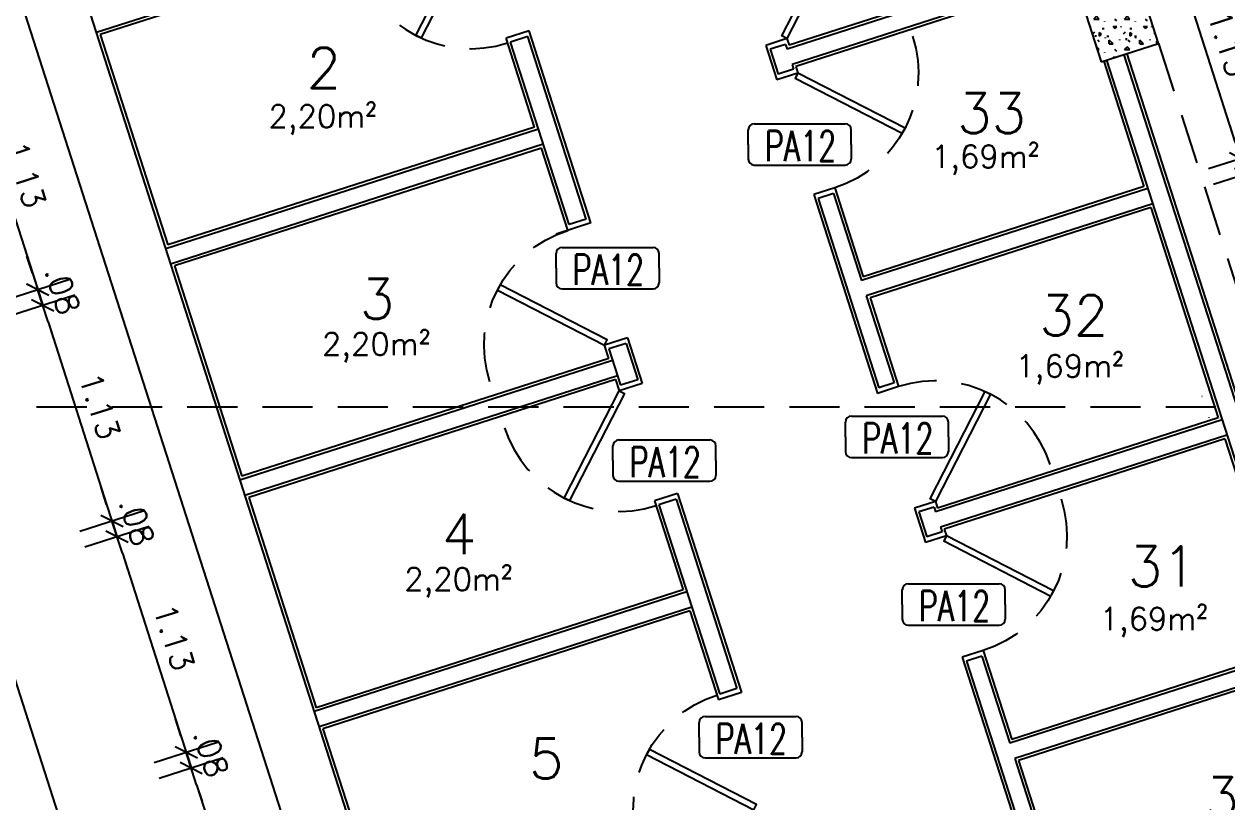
# Model space of a CAD drawing. Header units: millimetres. Extents: x -184.9 to -112.9, y 0.4 to 45.1.
# Drawn here: x -175.64 to -169.64, y 23.2 to 27.07 of the extents above; entities that cross this region are included whole.
import ezdxf
from ezdxf.enums import TextEntityAlignment as Align

# ---------------------------------------------------------------- set-up
doc = ezdxf.new("R2010")
doc.units = ezdxf.units.MM
doc.linetypes.add('DASHED2', pattern=[0.375, 0.25, -0.125])
doc.linetypes.add('HIDDEN', pattern=[0.375, 0.25, -0.125])
for name, color, linetype in [('COTA', 11, 'Continuous'), ('ESQUADRIA', 2, 'Continuous'), ('ESQUADRIA CT', 2, 'Continuous'), ('HACHURA PILAR VIGA', 8, 'Continuous'), ('HACHURIA', 11, 'Continuous'), ('INDICACOES', 2, 'Continuous'), ('PAREDE', 7, 'Continuous'), ('PILAR', 21, 'Continuous'), ('PROJECAO', 1, 'DASHED2'), ('TEXTO 1', 3, 'Continuous'), ('TEXTO 2', 2, 'Continuous')]:
    doc.layers.add(name, color=color, linetype=linetype)
doc.styles.add('ROMANS', font='romans.shx')
doc.dimstyles.new('Copy of TICK75', dxfattribs={"dimtxt": 0.1125, "dimasz": 0.088, "dimexe": 0.18, "dimexo": 0.0625, "dimgap": 0.079, "dimtad": 1, "dimrnd": 0.005, "dimzin": 4, "dimdsep": 46, "dimtxsty": 'ROMANS', "dimblk1": 'TICK', "dimblk2": 'TICK', "dimsah": 1, "dimcen": 0.09, "dimse1": 1, "dimse2": 1, "dimclrd": 256, "dimclrt": 2, "dimaunit": 1, "dimadec": 0, "dimazin": 0, "dimtfac": 1, "dimtix": 1, "dimtmove": 2, "dimatfit": 3, "dimldrblk": 'TICK', "dimfxl": 1, "dimtolj": 1, "dimtzin": 0, "dimlwd": -1, "dimarcsym": 0})
doc.dimstyles.new('TICK75', dxfattribs={"dimtxt": 0.1125, "dimasz": 0.088, "dimexe": 0.18, "dimexo": 0.0625, "dimgap": 0.061, "dimtad": 1, "dimrnd": 0.005, "dimzin": 4, "dimdsep": 46, "dimtxsty": 'ROMANS', "dimblk1": 'TICK', "dimblk2": 'TICK', "dimsah": 1, "dimcen": 0.09, "dimse1": 1, "dimse2": 1, "dimclrt": 2, "dimaunit": 1, "dimadec": 0, "dimazin": 0, "dimtfac": 1, "dimtix": 1, "dimtmove": 2, "dimatfit": 3, "dimldrblk": 'TICK', "dimfxl": 1, "dimtolj": 1, "dimtzin": 0, "dimarcsym": 0})

# ---------------------------------------------------------------- blocks, each defined once
blk = doc.blocks.new('IND ESQUADRIAS')
for p, q in [((-0.2266, 0.206), (0.2266, 0.206)), ((-0.2564, 0.103), (-0.2564, 0.1762)), ((0.2564, 0.103), (0.2564, 0.1762)), ((-0.2564, 0.103), (-0.2564, 0.0298)), ((0.2564, 0.103), (0.2564, 0.0298)), ((-0.2266, 0), (0.2266, 0))]:
    blk.add_line(p, q)
for centre, start, end in [((-0.2266, 0.1762), 90, 180), ((0.2266, 0.1762), 0, 90), ((-0.2266, 0.0298), 180, 270), ((0.2266, 0.0298), 270, 0)]:
    blk.add_arc(centre, 0.0298, start, end)
at = {"linetype": 'ByBlock', "style": 'ROMANS', "width": 0.7}
blk.add_attdef('P01', text='', height=0.15, dxfattribs=at).set_placement((0.0041, -0.0248), align=Align.BOTTOM_CENTER)
blk = doc.blocks.new('TICK')
at = {"layer": 'COTA'}
for p, q in [((0, 1.908), (0, -1.908)), ((-1, 0), (1, 0))]:
    blk.add_line(p, q, dxfattribs=at)
at = {"layer": 'COTA', "color": 2}
blk.add_line((0.5, 0.5), (-0.5, -0.5), dxfattribs=at)
blk = doc.blocks.new('*D130')
at = {"layer": 'COTA', "color": 0, "lineweight": -2}
blk.add_line((-169.6027, 26.4872), (-169.8943, 27.3956), dxfattribs=at)
at = {"layer": 'Defpoints', "color": 0}
for p in [(-169.9213, 27.4794), (-170.3839, 27.3308), (-170.0384, 26.2549)]:
    blk.add_point(p, dxfattribs=at)
at = {"layer": 'COTA', "color": 0, "lineweight": -2, "xscale": 0.08800000000000001, "yscale": 0.08800000000000001, "zscale": 0.08800000000000001}
for p, rotation in [((-169.9213, 27.4794), 107.8004388985298), ((-169.5758, 26.4034), 287.8004388985298)]:
    blk.add_blockref('TICK', p, dxfattribs=dict(at, rotation=rotation))
at = {"layer": 'COTA', "color": 2, "insert": (-169.6369, 26.9772), "char_height": 0.1125, "attachment_point": 5, "rotation": 287.80044, "style": 'ROMANS'}
blk.add_mtext('\\A1;1.13', dxfattribs=at)
blk = doc.blocks.new('*D129')
at = {"layer": 'COTA', "color": 0, "lineweight": -2}
for p, q in [((-169.6027, 26.4872), (-169.6296, 26.571)), ((-169.5514, 26.3273), (-169.5758, 26.4034)), ((-169.5244, 26.2435), (-169.4975, 26.1597))]:
    blk.add_line(p, q, dxfattribs=at)
at = {"layer": 'Defpoints', "color": 0}
for p in [(-169.5758, 26.4034), (-170.0384, 26.2549), (-170.014, 26.1787)]:
    blk.add_point(p, dxfattribs=at)
at = {"layer": 'COTA', "color": 0, "lineweight": -2, "xscale": 0.08800000000000001, "yscale": 0.08800000000000001, "zscale": 0.08800000000000001}
for p, rotation in [((-169.5758, 26.4034), 287.8004388985241), ((-169.5514, 26.3273), 107.800438898524)]:
    blk.add_blockref('TICK', p, dxfattribs=dict(at, rotation=rotation))
at = {"layer": 'COTA', "color": 2, "insert": (-169.4519, 26.4012), "char_height": 0.1125, "attachment_point": 5, "rotation": 287.80044, "style": 'ROMANS'}
blk.add_mtext('\\A1;.08', dxfattribs=at)
blk = doc.blocks.new('*D128')
at = {"layer": 'COTA', "color": 0, "lineweight": -2}
blk.add_line((-169.2328, 25.3352), (-169.5244, 26.2435), dxfattribs=at)
at = {"layer": 'Defpoints', "color": 0}
for p in [(-169.5514, 26.3273), (-170.014, 26.1787), (-169.6685, 25.1028)]:
    blk.add_point(p, dxfattribs=at)
at = {"layer": 'COTA', "color": 0, "lineweight": -2, "xscale": 0.08800000000000001, "yscale": 0.08800000000000001, "zscale": 0.08800000000000001}
for p, rotation in [((-169.5514, 26.3273), 107.8004388985304), ((-169.2059, 25.2514), 287.8004388985304)]:
    blk.add_blockref('TICK', p, dxfattribs=dict(at, rotation=rotation))
at = {"layer": 'COTA', "color": 2, "insert": (-169.267, 25.8252), "char_height": 0.1125, "attachment_point": 5, "rotation": 287.80044, "style": 'ROMANS'}
blk.add_mtext('\\A1;1.13', dxfattribs=at)
blk = doc.blocks.new('P60')
at = {"layer": 'ESQUADRIA CT'}
blk.add_lwpolyline([(-0.4444, 0.4031), (-0.4243, 0.4243), (0, 0), (-0.0206, -0.0206), (-0.4444, 0.4031)], dxfattribs=at)
at = {"layer": 'ESQUADRIA CT', "color": 1, "linetype": 'HIDDEN'}
blk.add_arc((0, 0), 0.6, 90, 180, dxfattribs=at)
blk = doc.blocks.new('*D47')
at = {"layer": 'COTA', "color": 0, "lineweight": -2}
blk.add_line((-174.7772, 23.2861), (-174.4856, 22.3778), dxfattribs=at)
at = {"layer": 'Defpoints', "color": 0}
for p in [(-174.1667, 23.5746), (-173.8212, 22.4987), (-174.4587, 22.294)]:
    blk.add_point(p, dxfattribs=at)
at = {"layer": 'COTA', "color": 0, "lineweight": -2, "xscale": 0.08800000000000001, "yscale": 0.08800000000000001, "zscale": 0.08800000000000001}
for p, rotation in [((-174.8041, 23.3699), 107.800438898533), ((-174.4587, 22.294), 287.8004388985329)]:
    blk.add_blockref('TICK', p, dxfattribs=dict(at, rotation=rotation))
at = {"layer": 'COTA', "color": 2, "insert": (-174.5198, 22.8678), "char_height": 0.1125, "attachment_point": 5, "rotation": 287.80044, "style": 'ROMANS'}
blk.add_mtext('\\A1;1.13', dxfattribs=at)
blk = doc.blocks.new('*D46')
at = {"layer": 'COTA', "color": 0, "lineweight": -2}
for p, q in [((-174.8555, 23.5299), (-174.8824, 23.6137)), ((-174.8286, 23.4461), (-174.8041, 23.3699)), ((-174.7772, 23.2861), (-174.7503, 23.2023))]:
    blk.add_line(p, q, dxfattribs=at)
at = {"layer": 'Defpoints', "color": 0}
for p in [(-174.134, 23.6691), (-174.1095, 23.5929), (-174.8041, 23.3699)]:
    blk.add_point(p, dxfattribs=at)
at = {"layer": 'COTA', "color": 0, "lineweight": -2, "xscale": 0.08800000000000001, "yscale": 0.08800000000000001, "zscale": 0.08800000000000001}
for p, rotation in [((-174.8286, 23.4461), 287.8004388985272), ((-174.8041, 23.3699), 107.8004388985272)]:
    blk.add_blockref('TICK', p, dxfattribs=dict(at, rotation=rotation))
at = {"layer": 'COTA', "color": 2, "insert": (-174.7047, 23.4438), "char_height": 0.1125, "attachment_point": 5, "rotation": 287.80044, "style": 'ROMANS'}
blk.add_mtext('\\A1;.08', dxfattribs=at)
blk = doc.blocks.new('*D45')
at = {"layer": 'COTA', "color": 0, "lineweight": -2}
blk.add_line((-175.1471, 24.4382), (-174.8555, 23.5299), dxfattribs=at)
at = {"layer": 'Defpoints', "color": 0}
for p in [(-174.5366, 24.7267), (-174.1911, 23.6508), (-174.8286, 23.4461)]:
    blk.add_point(p, dxfattribs=at)
at = {"layer": 'COTA', "color": 0, "lineweight": -2, "xscale": 0.08800000000000001, "yscale": 0.08800000000000001, "zscale": 0.08800000000000001}
for p, rotation in [((-175.174, 24.522), 107.8004388985336), ((-174.8286, 23.4461), 287.8004388985335)]:
    blk.add_blockref('TICK', p, dxfattribs=dict(at, rotation=rotation))
at = {"layer": 'COTA', "color": 2, "insert": (-174.8897, 24.0199), "char_height": 0.1125, "attachment_point": 5, "rotation": 287.80044, "style": 'ROMANS'}
blk.add_mtext('\\A1;1.13', dxfattribs=at)
blk = doc.blocks.new('*D44')
at = {"layer": 'COTA', "color": 0, "lineweight": -2}
for p, q in [((-175.2254, 24.6819), (-175.2523, 24.7657)), ((-175.1985, 24.5982), (-175.174, 24.522)), ((-175.1471, 24.4382), (-175.1202, 24.3544))]:
    blk.add_line(p, q, dxfattribs=at)
at = {"layer": 'Defpoints', "color": 0}
for p in [(-174.561, 24.8028), (-174.5366, 24.7267), (-175.174, 24.522)]:
    blk.add_point(p, dxfattribs=at)
at = {"layer": 'COTA', "color": 0, "lineweight": -2, "xscale": 0.08800000000000001, "yscale": 0.08800000000000001, "zscale": 0.08800000000000001}
for p, rotation in [((-175.1985, 24.5982), 287.8004388985357), ((-175.174, 24.522), 107.8004388985357)]:
    blk.add_blockref('TICK', p, dxfattribs=dict(at, rotation=rotation))
at = {"layer": 'COTA', "color": 2, "insert": (-175.0746, 24.5959), "char_height": 0.1125, "attachment_point": 5, "rotation": 287.80044, "style": 'ROMANS'}
blk.add_mtext('\\A1;.08', dxfattribs=at)
blk = doc.blocks.new('*D43')
at = {"layer": 'COTA', "color": 0, "lineweight": -2}
blk.add_line((-175.517, 25.5903), (-175.2254, 24.6819), dxfattribs=at)
at = {"layer": 'Defpoints', "color": 0}
for p in [(-174.9065, 25.8787), (-174.561, 24.8028), (-175.1985, 24.5982)]:
    blk.add_point(p, dxfattribs=at)
at = {"layer": 'COTA', "color": 0, "lineweight": -2, "xscale": 0.08800000000000001, "yscale": 0.08800000000000001, "zscale": 0.08800000000000001}
for p, rotation in [((-175.5439, 25.6741), 107.8004388985337), ((-175.1985, 24.5982), 287.8004388985337)]:
    blk.add_blockref('TICK', p, dxfattribs=dict(at, rotation=rotation))
at = {"layer": 'COTA', "color": 2, "insert": (-175.2596, 25.1719), "char_height": 0.1125, "attachment_point": 5, "rotation": 287.80044, "style": 'ROMANS'}
blk.add_mtext('\\A1;1.13', dxfattribs=at)
blk = doc.blocks.new('*D42')
at = {"layer": 'COTA', "color": 0, "lineweight": -2}
for p, q in [((-175.5953, 25.834), (-175.6222, 25.9178)), ((-175.5684, 25.7502), (-175.5439, 25.6741)), ((-175.517, 25.5903), (-175.4901, 25.5065))]:
    blk.add_line(p, q, dxfattribs=at)
at = {"layer": 'Defpoints', "color": 0}
for p in [(-174.9309, 25.9549), (-174.9065, 25.8787), (-175.5439, 25.6741)]:
    blk.add_point(p, dxfattribs=at)
at = {"layer": 'COTA', "color": 0, "lineweight": -2, "xscale": 0.08800000000000001, "yscale": 0.08800000000000001, "zscale": 0.08800000000000001}
for p, rotation in [((-175.5684, 25.7502), 287.8004388985403), ((-175.5439, 25.6741), 107.8004388985404)]:
    blk.add_blockref('TICK', p, dxfattribs=dict(at, rotation=rotation))
at = {"layer": 'COTA', "color": 2, "insert": (-175.4445, 25.748), "char_height": 0.1125, "attachment_point": 5, "rotation": 287.80044, "style": 'ROMANS'}
blk.add_mtext('\\A1;.08', dxfattribs=at)
blk = doc.blocks.new('*D41')
at = {"layer": 'COTA', "color": 0, "lineweight": -2}
blk.add_line((-175.8869, 26.7423), (-175.5954, 25.8343), dxfattribs=at)
at = {"layer": 'Defpoints', "color": 0}
for p in [(-175.2764, 27.0308), (-174.8739, 25.9735), (-175.5685, 25.7505)]:
    blk.add_point(p, dxfattribs=at)
at = {"layer": 'COTA', "color": 0, "lineweight": -2, "xscale": 0.08800000000000001, "yscale": 0.08800000000000001, "zscale": 0.08800000000000001}
for p, rotation in [((-175.9138, 26.8261), 107.8004388985332), ((-175.5685, 25.7505), 287.8004388985332)]:
    blk.add_blockref('TICK', p, dxfattribs=dict(at, rotation=rotation))
at = {"layer": 'COTA', "color": 2, "insert": (-175.6295, 26.3242), "char_height": 0.1125, "attachment_point": 5, "rotation": 287.80044, "style": 'ROMANS'}
blk.add_mtext('\\A1;1.13', dxfattribs=at)
blk = doc.blocks.new('*D40')
at = {"layer": 'COTA', "color": 0, "lineweight": -2}
for p, q in [((-175.9652, 26.9861), (-175.9921, 27.0699)), ((-175.9383, 26.9023), (-175.9138, 26.8261)), ((-175.8869, 26.7423), (-175.86, 26.6586))]:
    blk.add_line(p, q, dxfattribs=at)
at = {"layer": 'Defpoints', "color": 0}
for p in [(-175.3008, 27.107), (-175.2764, 27.0308), (-175.9138, 26.8261)]:
    blk.add_point(p, dxfattribs=at)
at = {"layer": 'COTA', "color": 0, "lineweight": -2, "xscale": 0.08800000000000001, "yscale": 0.08800000000000001, "zscale": 0.08800000000000001}
for p, rotation in [((-175.9383, 26.9023), 287.8004388985272), ((-175.9138, 26.8261), 107.8004388985272)]:
    blk.add_blockref('TICK', p, dxfattribs=dict(at, rotation=rotation))
at = {"layer": 'COTA', "color": 2, "insert": (-175.8144, 26.9001), "char_height": 0.1125, "attachment_point": 5, "rotation": 287.80044, "style": 'ROMANS'}
blk.add_mtext('\\A1;.08', dxfattribs=at)
blk = doc.blocks.new('*D39')
at = {"layer": 'COTA', "color": 0, "lineweight": -2}
blk.add_line((-176.2568, 27.8944), (-175.9652, 26.9861), dxfattribs=at)
at = {"layer": 'Defpoints', "color": 0}
for p in [(-175.6463, 28.1829), (-175.3008, 27.107), (-175.9383, 26.9023)]:
    blk.add_point(p, dxfattribs=at)
at = {"layer": 'COTA', "color": 0, "lineweight": -2, "xscale": 0.08800000000000001, "yscale": 0.08800000000000001, "zscale": 0.08800000000000001}
for p, rotation in [((-176.2837, 27.9782), 107.800438898533), ((-175.9383, 26.9023), 287.8004388985329)]:
    blk.add_blockref('TICK', p, dxfattribs=dict(at, rotation=rotation))
at = {"layer": 'COTA', "color": 2, "insert": (-175.9994, 27.4761), "char_height": 0.1125, "attachment_point": 5, "rotation": 287.80044, "style": 'ROMANS'}
blk.add_mtext('\\A1;1.13', dxfattribs=at)
blk = doc.blocks.new('*D30')
at = {"layer": 'COTA'}
blk.add_line((-180.9622, 40.2522), (-171.5667, 10.9895), dxfattribs=at)
at = {"layer": 'Defpoints', "color": 0}
for p in [(-179.7531, 40.7328), (-170.3038, 11.3026), (-171.5398, 10.9057)]:
    blk.add_point(p, dxfattribs=at)
at = {"layer": 'COTA', "xscale": 0.08800000000000001, "yscale": 0.08800000000000001, "zscale": 0.08800000000000001}
for p, rotation in [((-180.9891, 40.336), 107.8004388985332), ((-171.5398, 10.9057), 287.8004388985332)]:
    blk.add_blockref('TICK', p, dxfattribs=dict(at, rotation=rotation))
at = {"layer": 'COTA', "color": 2, "insert": (-176.1357, 25.6622), "char_height": 0.1125, "attachment_point": 5, "rotation": 287.80044, "style": 'ROMANS'}
blk.add_mtext('\\A1;30.91', dxfattribs=at)

msp = doc.modelspace()

# ---------------------------------------------------------------- hatches: boundary and pattern name
at = {"layer": 'HACHURA PILAR VIGA'}
h = msp.add_hatch(dxfattribs=at)
h.set_pattern_fill('CONCRE', color=256, scale=0.006)
h.set_pattern_definition([(0, (0, 0), (0.1524, 0.1524), [0.01905, -0.13335]), (90, (0, 0), (-0.1524, 0.1524), [0.01905, -0.13335]), (135, (0.01905, 0), (-0.1524, 0), [0.02694077, -0.18858538]), (0, (0.01905, 0.08572), (0.1524, 0.1524), [0.01905, -0.13335]), (45, (0.02857, 0.0762), (0, 0.1524), [0.01347038, -0.20205576]), (135, (0.02857, 0.0762), (-0.1524, 0), [0.01347038, -0.20205576]), (0, (0.0762, 0.12383), (0.1524, 0.1524), [0.02694077, -0.12545923]), (45, (0.0762, 0.12383), (0, 0.1524), [0.01905, -0.19647615]), (135, (0.10314, 0.12383), (-0.1524, 0), [0.01905, -0.19647615]), (90, (0.10477, 0.0381), (-0.1524, 0.1524), [0.01905, -0.13335]), (45, (0.10477, 0.0381), (0, 0.1524), [0.01347038, -0.20205576]), (135, (0.1143, 0.04763), (-0.1524, 0), [0.01347038, -0.20205576]), (0, (0.01905, 0.0381), (0.1524, 0.1524), [0.009525, -0.127635]), (0, (0.13335, 0.0762), (0.1524, 0.1524), [0.009525, -0.127635]), (90, (0.08572, 0.09525), (-0.1524, 0.1524), [0.009525, -0.127635]), (135, (0.10477, 0.00953), (-0.1524, 0), [0.01347038, -0.20205576]), (135, (0.0381, 0.1143), (-0.1524, 0), [0.01347038, -0.20205576]), (45, (0.07144, 0.05001), (0, 0.1524), [0.01347038, -0.20205576]), (90, (0.05239, 0.01905), (-0.1524, 0.1524), [0.00238125, -0.15001875]), (90, (0.05953, 0.08334), (-0.1524, 0.1524), [0.00238125, -0.15001875]), (90, (0.13097, 0.10954), (-0.1524, 0.1524), [0.00238125, -0.15001875]), (90, (0.13335, 0.02857), (-0.1524, 0.1524), [0.00238125, -0.15001875])])
h.paths.add_polyline_path([(-170.092, 27.3097), (-170.3776, 27.218), (-170.2706, 26.8847), (-169.985, 26.9764)])

# ---------------------------------------------------------------- linework, layer by layer
at = {"layer": 'HACHURIA'}
for p, q in [((-173.4294, 27.6081), (-175.2575, 27.0211)), ((-170.4272, 27.4167), (-171.8256, 26.9677)), ((-170.3936, 27.3119), (-171.7919, 26.863)), ((-173.121, 27.0401), (-173.2353, 27.0035)), ((-172.8138, 26.0833), (-173.121, 27.0401)), ((-175.2575, 27.0211), (-174.9212, 25.9738)), ((-173.0931, 26.5607), (-173.2353, 27.0035)), ((-171.8363, 27.001), (-171.941, 26.9674)), ((-171.941, 26.9674), (-171.886, 26.796)), ((-171.8363, 27.001), (-171.8256, 26.9677)), ((-170.1435, 26.9256), (-168.485, 21.7603)), ((-171.7919, 26.863), (-171.7812, 26.8296)), ((-170.2577, 26.8889), (-170.0573, 26.2646)), ((-171.7812, 26.8296), (-171.886, 26.796)), ((-173.0931, 26.5607), (-174.9212, 25.9738)), ((-173.0595, 26.456), (-174.8876, 25.869)), ((-172.9281, 26.0466), (-173.0595, 26.456)), ((-171.5978, 26.2584), (-171.7025, 26.2247)), ((-171.5978, 26.2584), (-171.4557, 25.8156)), ((-170.0573, 26.2646), (-171.4557, 25.8156)), ((-171.7025, 26.2247), (-171.3846, 25.2345)), ((-170.0237, 26.1599), (-171.422, 25.7109)), ((-170.0237, 26.1599), (-169.6874, 25.1125)), ((-172.8138, 26.0833), (-172.9852, 26.0282)), ((-174.8876, 25.869), (-174.5513, 24.8217)), ((-171.422, 25.7109), (-171.2799, 25.2682)), ((-172.6304, 25.512), (-172.7446, 25.4753)), ((-172.7232, 25.4086), (-172.7446, 25.4753)), ((-172.6304, 25.512), (-172.557, 25.2835)), ((-172.7232, 25.4086), (-174.5513, 24.8217)), ((-172.6896, 25.3039), (-174.5177, 24.717)), ((-172.6896, 25.3039), (-172.6713, 25.2468)), ((-172.557, 25.2835), (-172.6713, 25.2468)), ((-171.2799, 25.2682), (-171.3846, 25.2345)), ((-169.7673, 25.2187), (-169.7686, 25.2183)), ((-169.6874, 25.1125), (-171.0858, 24.6636)), ((-169.7337, 25.1139), (-169.735, 25.1135)), ((-169.6538, 25.0078), (-171.0521, 24.5588)), ((-169.6538, 25.0078), (-169.3175, 23.9605)), ((-174.5177, 24.717), (-174.1814, 23.6696)), ((-172.3812, 24.736), (-172.4955, 24.6993)), ((-172.4955, 24.6993), (-172.3533, 24.2566)), ((-172.3812, 24.736), (-172.0633, 23.7458)), ((-171.0965, 24.6969), (-171.2012, 24.6633)), ((-171.0965, 24.6969), (-171.0858, 24.6636)), ((-171.2012, 24.6633), (-171.1462, 24.4919)), ((-171.0414, 24.5255), (-171.1462, 24.4919)), ((-171.0521, 24.5588), (-171.0414, 24.5255)), ((-172.3533, 24.2566), (-174.1814, 23.6696)), ((-172.3197, 24.1518), (-174.1478, 23.5649)), ((-172.3197, 24.1518), (-172.1776, 23.7091)), ((-170.858, 23.9542), (-170.9627, 23.9206)), ((-170.9627, 23.9206), (-170.64, 22.9155)), ((-170.858, 23.9542), (-170.7159, 23.5115)), ((-169.3175, 23.9605), (-170.7159, 23.5115)), ((-169.2839, 23.8557), (-170.6822, 23.4067)), ((-172.0633, 23.7458), (-172.1776, 23.7091)), ((-174.1478, 23.5649), (-173.8115, 22.5175)), ((-170.6822, 23.4067), (-170.5353, 22.9491))]:
    msp.add_line(p, q, dxfattribs=at)
at = {"layer": 'PAREDE'}
for p, q in [((-179.9781, 40.6605), (-170.5288, 11.2303)), ((-179.553, 40.3505), (-170.3064, 11.5516)), ((-173.4197, 27.6269), (-175.2764, 27.0308)), ((-170.4083, 27.407), (-171.8353, 26.9488)), ((-170.3839, 27.3308), (-171.8108, 26.8727)), ((-173.1277, 27.0118), (-173.2134, 26.9842)), ((-173.0743, 26.551), (-173.2134, 26.9842)), ((-172.8357, 26.1025), (-173.1277, 27.0118)), ((-171.8429, 26.9726), (-171.9191, 26.9482)), ((-171.8429, 26.9726), (-171.8353, 26.9488)), ((-171.9191, 26.9482), (-171.8793, 26.8244)), ((-170.1578, 26.921), (-168.4993, 21.7557)), ((-171.8032, 26.8489), (-171.8793, 26.8244)), ((-171.8108, 26.8727), (-171.8032, 26.8489)), ((-170.2434, 26.8935), (-168.585, 21.7282)), ((-173.0743, 26.551), (-174.9309, 25.9549)), ((-172.9214, 26.075), (-173.0743, 26.551)), ((-173.0498, 26.4749), (-174.9065, 25.8787)), ((-170.0384, 26.2549), (-171.4654, 25.7968)), ((-171.6045, 26.23), (-171.6806, 26.2055)), ((-171.6806, 26.2055), (-171.378, 25.2629)), ((-171.6045, 26.23), (-171.4654, 25.7968)), ((-170.0127, 26.1791), (-171.4409, 25.7206)), ((-172.8357, 26.1025), (-172.9214, 26.075)), ((-171.4409, 25.7206), (-171.3018, 25.2874)), ((-172.637, 25.4836), (-172.7227, 25.4561)), ((-172.637, 25.4836), (-172.5789, 25.3027)), ((-172.7227, 25.4561), (-172.6799, 25.3228)), ((-172.7044, 25.3989), (-174.561, 24.8028)), ((-172.6799, 25.3228), (-174.5366, 24.7267)), ((-172.6799, 25.3228), (-172.6646, 25.2752)), ((-172.5789, 25.3027), (-172.6646, 25.2752)), ((-171.3018, 25.2874), (-171.378, 25.2629)), ((-169.6685, 25.1028), (-171.0955, 24.6447)), ((-169.6441, 25.0267), (-171.071, 24.5685)), ((-172.3879, 24.7076), (-172.4736, 24.6801)), ((-172.3879, 24.7076), (-172.0852, 23.765)), ((-172.4736, 24.6801), (-172.31, 24.1707)), ((-171.1031, 24.6685), (-171.1793, 24.644)), ((-171.1793, 24.644), (-171.1395, 24.5203)), ((-171.1031, 24.6685), (-171.0955, 24.6447)), ((-171.0634, 24.5447), (-171.1395, 24.5203)), ((-171.071, 24.5685), (-171.0634, 24.5447)), ((-172.3345, 24.2469), (-174.1911, 23.6508)), ((-172.31, 24.1707), (-174.1667, 23.5746)), ((-172.31, 24.1707), (-172.1709, 23.7375)), ((-170.8647, 23.9258), (-170.9408, 23.9014)), ((-170.8647, 23.9258), (-170.7256, 23.4926)), ((-169.2986, 23.9508), (-170.7256, 23.4926)), ((-170.9408, 23.9014), (-170.6334, 22.9439)), ((-169.2729, 23.875), (-170.7011, 23.4164)), ((-172.0852, 23.765), (-172.1709, 23.7375)), ((-170.7011, 23.4164), (-170.5572, 22.9683))]:
    msp.add_line(p, q, dxfattribs=at)
at = {"layer": 'PILAR'}
msp.add_lwpolyline([(-170.2706, 26.8847), (-169.985, 26.9764), (-170.092, 27.3097), (-170.3776, 27.218), (-170.2706, 26.8847)], dxfattribs=at)
at = {"layer": 'PROJECAO', "color": 11, "linetype": 'HIDDEN'}
msp.add_line((-169.9852, 26.977), (-169.5654, 25.6697), dxfattribs=at)
at = {"layer": 'PROJECAO', "color": 3}
msp.add_line((-179.3242, 25.1669), (-115.891, 25.1669), dxfattribs=at)

# ---------------------------------------------------------------- block references
at = {"layer": 'ESQUADRIA'}
for p, rotation in [((-171.8363, 27.001), 287.8004388987274), ((-173.4111, 27.5511), 107.8004388985316), ((-171.0965, 24.6969), 287.8004388987274), ((-172.6713, 25.247), 107.8004388985316)]:
    msp.add_blockref('P60', p, dxfattribs=dict(at, rotation=rotation))
at = {"layer": 'ESQUADRIA', "xscale": -1}
for p, rotation in [((-171.7812, 26.8296), 287.8004388983263), ((-172.7448, 25.4751), 107.8004388985282), ((-171.0414, 24.5255), 287.8004388983263), ((-172.0019, 23.1614), 107.8004388985282)]:
    msp.add_blockref('P60', p, dxfattribs=dict(at, rotation=rotation))
at = {"layer": 'INDICACOES'}
for p in [(-171.7725, 26.3715), (-172.7299, 25.7552), (-171.288, 24.9154), (-172.4464, 24.7967), (-171.0054, 24.0805), (-172.0175, 23.4198)]:
    msp.add_blockref('IND ESQUADRIAS', p, dxfattribs=at).add_auto_attribs({'P01': 'PA12'})

# ---------------------------------------------------------------- texts
at = {"layer": 'TEXTO 1', "style": 'ROMANS'}
for s, p in [('2', (-174.2289, 26.7551)), ('33', (-170.9881, 26.53)), ('3', (-173.964, 25.6052)), ('32', (-170.5783, 25.523)), ('4', (-173.5559, 24.4344)), ('31', (-170.1379, 24.2734)), ('5', (-173.1207, 23.3162)), ('30', (-169.7561, 23.123))]:
    msp.add_text(s, height=0.2, dxfattribs=at).set_placement(p)
at = {"layer": 'TEXTO 2', "style": 'ROMANS'}
for s, p in [('2,20m²', (-174.419, 26.5581)), ('1,69m²', (-171.1181, 26.3579)), ('2,20m²', (-174.1522, 25.4242)), ('1,69m²', (-170.6978, 25.3149)), ('2,20m²', (-173.743, 24.2535)), ('1,69m²', (-170.2785, 24.0562))]:
    msp.add_text(s, height=0.1125, dxfattribs=at).set_placement(p)

# ---------------------------------------------------------------- dimensions: what is measured, and where the dimension line sits
at = {"layer": 'COTA'}
dim = msp.add_aligned_dim(p1=(-179.7531, 40.7328), p2=(-170.3038, 11.3026), distance=-1.2982, dimstyle='Copy of TICK75', dxfattribs=at)
dim.commit()
dim.dimension.update_dxf_attribs({"geometry": '*D30', "text_midpoint": (-176.1357, 25.6622)})
for base, p1, p2, angle, picture, middle in [((-175.9383, 26.9023), (-175.6463, 28.1829), (-175.3008, 27.107), 107.80044, '*D39', (-175.9994, 27.4761)), ((-169.9213, 27.4794), (-170.0384, 26.2549), (-170.3839, 27.3308), 287.80044, '*D130', (-169.6369, 26.9772)), ((-175.9138, 26.8261), (-175.3008, 27.107), (-175.2764, 27.0308), 107.80044, '*D40', (-175.8144, 26.9001)), ((-175.5685, 25.7505), (-175.2764, 27.0308), (-174.8739, 25.9735), 107.80044, '*D41', (-175.6295, 26.3242)), ((-169.5758, 26.4034), (-170.014, 26.1787), (-170.0384, 26.2549), 287.80044, '*D129', (-169.4519, 26.4012)), ((-169.5514, 26.3273), (-169.6685, 25.1028), (-170.014, 26.1787), 287.80044, '*D128', (-169.267, 25.8252)), ((-175.5439, 25.6741), (-174.9309, 25.9549), (-174.9065, 25.8787), 107.80044, '*D42', (-175.4445, 25.748)), ((-175.1985, 24.5982), (-174.9065, 25.8787), (-174.561, 24.8028), 107.80044, '*D43', (-175.2596, 25.1719)), ((-175.174, 24.522), (-174.561, 24.8028), (-174.5366, 24.7267), 107.80044, '*D44', (-175.0746, 24.5959)), ((-174.8286, 23.4461), (-174.5366, 24.7267), (-174.1911, 23.6508), 107.80044, '*D45', (-174.8897, 24.0199)), ((-174.8041, 23.3699), (-174.134, 23.6691), (-174.1095, 23.5929), 107.80044, '*D46', (-174.7047, 23.4438))]:
    dim = msp.add_linear_dim(base=base, p1=p1, p2=p2, angle=angle, dimstyle='TICK75', dxfattribs=at)
    dim.commit()
    dim.dimension.update_dxf_attribs({"geometry": picture, "text_midpoint": middle})
dim = msp.add_linear_dim(base=(-174.4587, 22.294), p1=(-174.1667, 23.5746), p2=(-173.8212, 22.4987), angle=107.80044, text='1.13', dimstyle='TICK75', dxfattribs=at)
dim.commit()
dim.dimension.update_dxf_attribs({"geometry": '*D47', "text_midpoint": (-174.5198, 22.8678)})

doc.saveas('drawing.dxf')
